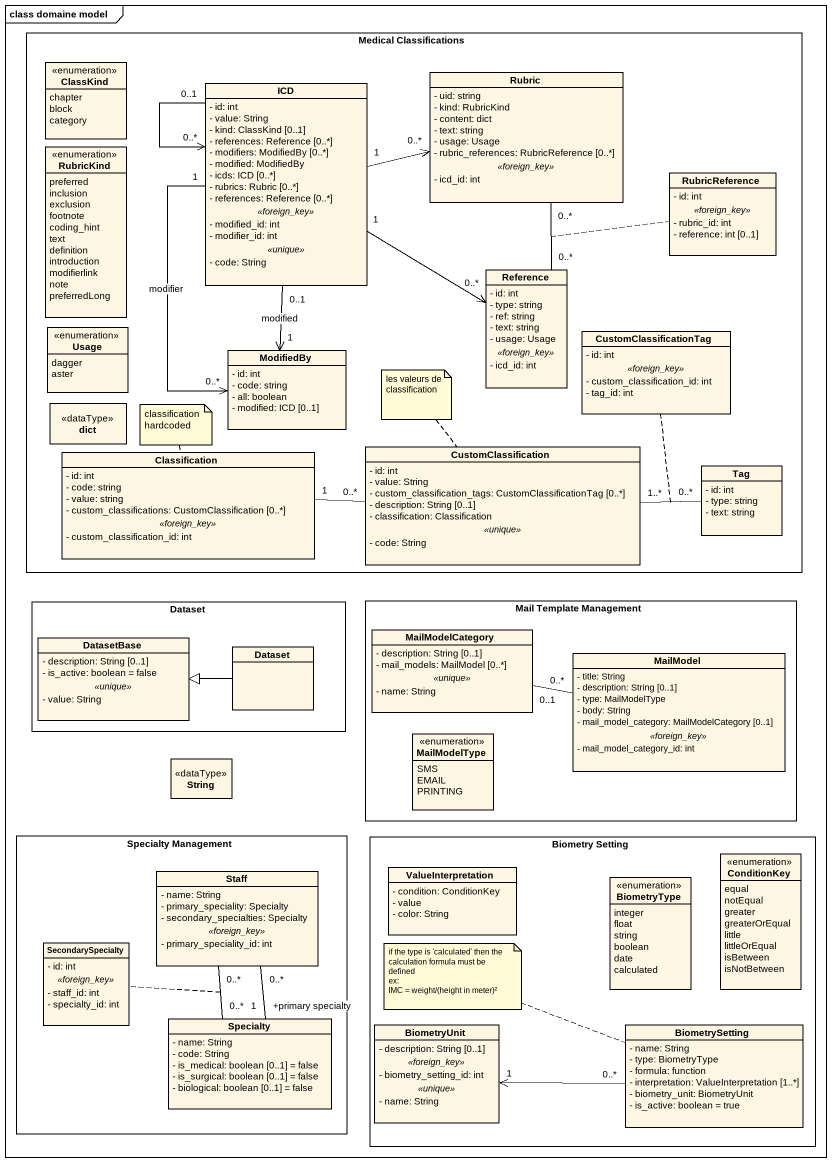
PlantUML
@startuml
mainframe class domaine model
hide circle
hide empty members
skinparam classAttributeIconSize 0
rectangle "Medical Classifications" as Medical_Classifications {
  enum ClassKind {
    chapter
    block
    category
  }
  class ICD {
    - id: int
    - value: String
    - kind: ClassKind [0..1]
    - references: Reference [0..*]
    - modifiers: ModifiedBy [0..*]
    - modified: ModifiedBy
    - icds: ICD [0..*]
    - rubrics: Rubric [0..*]
    - references: Reference [0..*]
    .. <<foreign_key>> ..
    - modified_id: int
    - modifier_id: int
    .. <<unique>> ..
    - code: String
  }
  class Rubric {
    - uid: string
    - kind: RubricKind
    - content: dict
    - text: string
    - usage: Usage
    - rubric_references: RubricReference [0..*]
    .. <<foreign_key>> ..
    - icd_id: int
  }
  enum RubricKind {
    preferred
    inclusion
    exclusion
    footnote
    coding_hint
    text
    definition
    introduction
    modifierlink
    note
    preferredLong
  }
  class RubricReference {
    - id: int
    .. <<foreign_key>> ..
    - rubric_id: int
    - reference: int [0..1]
  }
  class Reference {
    - id: int
    - type: string
    - ref: string
    - text: string
    - usage: Usage
    .. <<foreign_key>> ..
    - icd_id: int
  }
  enum Usage {
    dagger
    aster
  }
  class CustomClassificationTag {
    - id: int
    .. <<foreign_key>> ..
    - custom_classification_id: int
    - tag_id: int
  }
  class ModifiedBy {
    - id: int
    - code: string
    - all: boolean
    - modified: ICD [0..1]
  }
  class dict <<dataType>>
  class Classification {
    - id: int
    - code: string
    - value: string
    - custom_classifications: CustomClassification [0..*]
    .. <<foreign_key>> ..
    - custom_classification_id: int
  }
  class CustomClassification {
    - id: int
    - value: String
    - custom_classification_tags: CustomClassificationTag [0..*]
    - description: String [0..1]
    - classification: Classification
    .. <<unique>> ..
    - code: String
  }
  class Tag {
    - id: int
    - type: string
    - text: string
  }
}
rectangle Dataset {
  class DatasetBase {
    - description: String [0..1]
    - is_active: boolean = false
    .. <<unique>> ..
    - value: String
  }
  class "Dataset" as Dataset_2
}
rectangle "Mail Template Management" as Mail_Template_Management {
  class MailModelCategory {
    - description: String [0..1]
    - mail_models: MailModel [0..*]
    .. <<unique>> ..
    - name: String
  }
  class MailModel {
    - title: String
    - description: String [0..1]
    - type: MailModelType
    - body: String
    - mail_model_category: MailModelCategory [0..1]
    .. <<foreign_key>> ..
    - mail_model_category_id: int
  }
  enum MailModelType {
    SMS
    EMAIL
    PRINTING
  }
}
class String <<dataType>>
rectangle "Specialty Management" as Specialty_Management {
  class Staff {
    - name: String
    - primary_speciality: Specialty
    - secondary_specialties: Specialty
    .. <<foreign_key>> ..
    - primary_speciality_id: int
  }
  class SecondarySpecialty {
    - id: int
    .. <<foreign_key>> ..
    - staff_id: int
    - specialty_id: int
  }
  class Specialty {
    - name: String
    - code: String
    - is_medical: boolean [0..1] = false
    - is_surgical: boolean [0..1] = false
    - biological: boolean [0..1] = false
  }
}
rectangle "Biometry Setting" as Biometry_Setting {
  enum ConditionKey {
    equal
    notEqual
    greater
    greaterOrEqual
    little
    littleOrEqual
    isBetween
    isNotBetween
  }
  class ValueInterpretation {
    - condition: ConditionKey
    - value
    - color: String
  }
  enum BiometryType {
    integer
    float
    string
    boolean
    date
    calculated
  }
  class BiometryUnit {
    - description: String [0..1]
    .. <<foreign_key>> ..
    - biometry_setting_id: int
    .. <<unique>> ..
    - name: String
  }
  class BiometrySetting {
    - name: String
    - type: BiometryType
    - formula: function
    - interpretation: ValueInterpretation [1..*]
    - biometry_unit: BiometryUnit
    - is_active: boolean = true
  }
}
ICD "0..1" --> "0..*" ICD
ICD "1" -right-> "0..*" Rubric
ICD "1" --> "0..*" Reference
ICD "1" --> "0..*" ModifiedBy : modifier
ICD "0..1" --> "1" ModifiedBy : modified
Rubric "0..*" -- "0..*" Reference
(Rubric, Reference) .. RubricReference
CustomClassification "0..*" -left- "1" Classification
Tag "0..*" -left- "1..*" CustomClassification
(Tag, CustomClassification) .. CustomClassificationTag
Dataset_2 -left-|> DatasetBase
MailModel "0..*" -left- "0..1" MailModelCategory
Staff "0..*" -- "0..*" Specialty
(Staff, Specialty) .. SecondarySpecialty
Specialty "+primary specialty\n1" -up- "0..*" Staff
BiometrySetting "0..*" -left-> "1" BiometryUnit
note top of CustomClassification : les valeurs de classification
note top of Classification : classification hardcoded
note left of BiometrySetting
  if the type is 'calculated' then the calculation formula must be defined
  ex:
  IMC = weight/(height in meter)²
end note
@enduml
